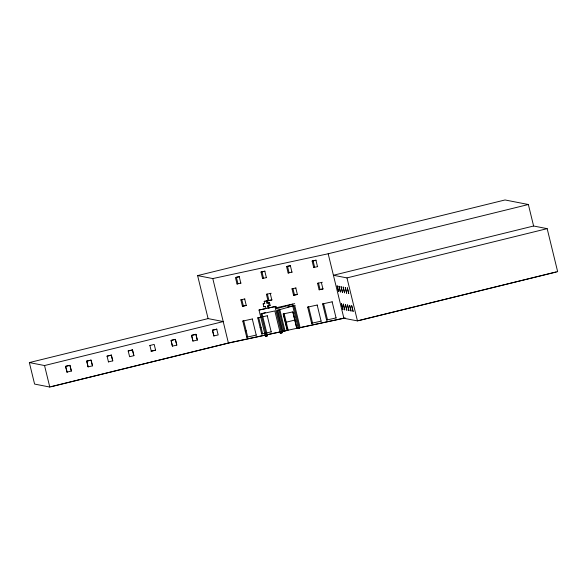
<?xml version="1.0" encoding="UTF-8"?>
<svg xmlns="http://www.w3.org/2000/svg" width="587" height="587" viewBox="0 0 587 587"><rect width="100%" height="100%" fill="white"/><g stroke="black" fill="none" stroke-linecap="round" stroke-linejoin="round"><path stroke-width="0.88" d="M266.557 277.578L262.58 278.495L261.01 272.045L264.986 271.128M292.121 272.082L288.144 273.006L286.573 266.557L290.55 265.632M317.684 266.593L313.707 267.511L312.137 261.061L316.114 260.144M240.824 283.176L239.254 276.726L235.446 277.541L237.016 283.991L237.948 283.726L236.378 277.277L239.423 276.624M262.58 278.495L263.512 278.238L261.941 271.788M288.144 273.006L289.075 272.742L287.505 266.293M313.707 267.511L314.639 267.246L313.069 260.797M240.875 299.832L241.815 299.568L243.385 306.018L242.446 306.282L240.875 299.832L244.86 298.915M266.439 294.336L267.378 294.072L268.949 300.522L268.01 300.786L266.439 294.336L271.179 293.251M292.003 288.841L292.942 288.577L294.513 295.026L293.573 295.29L292.003 288.841L295.987 287.923M317.567 283.345L318.506 283.081L320.076 289.53L319.137 289.795L317.567 283.345L322.307 282.266M242.798 321.074L243.737 320.81L247.663 336.938L246.731 337.202L242.798 321.074L252.388 318.954M257.759 317.861L258.691 317.596L262.624 333.724L261.685 333.988L257.759 317.861L261.215 317.119M283.205 313.964L284.145 313.7L288.158 330.18L287.226 330.444L283.205 313.964L292.854 311.88L296.875 328.36M307.676 307.133L308.608 306.869L312.541 322.989L311.609 323.254L307.676 307.133L317.266 305.005M292.854 311.88L296.743 328.397L343.901 318.264L357.461 320.906L557.65 271.656L547.165 228.651L533.605 226.01L333.416 275.266L346.976 277.908L547.165 228.651M322.63 303.919L323.569 303.655L327.495 319.776L326.563 320.04L322.63 303.919L332.22 301.791M245.227 331.017L246.158 330.752M260.151 327.671L261.083 327.407M296.743 328.397L297.682 328.133M266.491 336.109L261.076 313.891L262.037 313.619L267.452 335.837L265.427 336.336L259.021 310.053L265.984 308.505L265.449 306.421L263.849 306.759L263.152 303.897L264.752 303.552L264.223 301.402L265.185 301.131M266.887 303.097L267.848 302.826L267.32 300.676L266.366 300.948L266.887 303.097L269.448 302.481L270.145 305.35L267.584 305.959L268.112 308.109L275.934 306.377L276.514 308.74L294.696 303.64M263.152 303.897L264.106 303.626M269.448 302.481L268.494 302.753L269.191 305.622M263.849 306.759L264.803 306.495M267.584 305.959L270.145 305.35M259.021 310.053L275.934 306.377M276.139 307.779L292.92 304.015M261.839 313.605L265.331 312.622M293.749 305.717L292.722 305.937L298.137 328.155L299.165 327.935L293.749 305.717L276.925 310.442L282.34 332.653L281.386 332.924L280.27 333.159L274.855 310.949L261.076 313.891M295.107 305.335L294.703 305.453L300.118 327.663L299.165 327.935M265.427 336.336L267.452 335.837M283.932 331.141L282.978 331.406L277.776 310.083M280.27 333.159L282.34 332.653M298.137 328.155L299.084 327.891M283.382 313.913L287.395 330.393L228.519 343.065L49.778 387.038L34.589 384.074L29.35 362.575L44.539 365.54L223.28 321.566L208.092 318.602L197.606 275.604L505.04 199.962L528.366 204.511L533.605 226.01M197.606 275.604L212.795 278.568L328.177 253.767L528.366 204.511M29.35 362.575L208.092 318.602M149.795 345.479L154.19 344.444L155.584 350.175L151.189 351.209L155.584 350.175M65.575 366.347L67.079 372.107L65.575 366.347L69.009 365.503M86.707 361.152L90.992 360.095L92.504 365.848L91.102 360.117L86.707 361.152L88.101 366.882L86.81 361.174M106.966 356.162L111.361 355.128L112.763 360.866L108.368 361.9M128.105 350.96L132.508 349.933L133.902 355.663L129.61 356.72L128.215 350.982L132.508 349.933M171.008 340.401L175.41 339.374L176.804 345.105L172.409 346.139L171.206 341.223M191.553 335.353L195.948 334.319L197.342 340.056L192.947 341.084L191.751 336.175M212.406 330.224L216.801 329.19L212.406 330.224L213.91 335.977L212.509 330.246M65.685 366.369L69.97 365.312L71.372 371.05L66.969 372.085M111.361 355.128L107.076 356.184L108.47 361.922M175.41 339.374L171.118 340.423L172.409 346.139M195.948 334.319L191.655 335.375L192.947 341.084M88.101 366.882L92.504 365.848M213.8 335.955L218.195 334.92L216.691 329.168M285.774 322.322L295.078 319.988M51.098 386.664L229.84 342.691L280.094 331.912M345.222 317.89L281.885 331.53M358.782 320.531L556.109 271.986M261.01 272.045L264.818 271.231L266.388 277.68M286.573 266.557L290.382 265.735L291.952 272.185M312.137 261.061L315.945 260.239L317.516 266.689M237.016 283.991L240.993 283.073M243.385 306.018L246.43 305.365M268.949 300.522L271.994 299.869M294.513 295.026L297.558 294.373M320.076 289.53L323.121 288.877M242.446 306.282L246.254 305.46L244.684 299.01M268.01 300.786L271.818 299.964L270.247 293.515M293.573 295.29L297.382 294.476L295.811 288.026M319.137 289.795L322.945 288.98L321.375 282.53M287.513 306.994L292.788 305.864M262.947 316.745L267.342 315.74M246.731 337.202L256.321 335.074M261.685 333.988L271.275 331.86M311.609 323.254L321.192 321.133M326.563 320.04L336.153 317.919M264.223 301.402L267.32 300.676M228.409 343.043L212.795 278.568M197.342 340.056L195.838 334.297M176.804 345.105L175.3 339.352M133.902 355.663L132.398 349.911M112.763 360.866L111.259 355.113M71.372 371.05L69.868 365.297M346.976 277.908L357.461 320.906M328.177 253.767L343.901 318.264M332.154 301.872L336.08 317.993M317.193 305.086L321.126 321.206M279.816 309.576L285.018 330.907L284.057 331.178L278.854 309.848M274.98 306.641L281.386 332.924M268.545 305.695L269.066 307.845M267.276 315.813L271.209 331.941M252.315 319.027L256.248 335.155M149.898 345.501L151.299 351.231M44.539 365.54L49.778 387.038M337.165 285.869L338.567 291.607L337.165 285.869M338.993 286.229L340.387 291.959L338.993 286.229M341.084 286.632L342.485 292.37L341.084 286.632M343.168 287.043L344.562 292.774L343.168 287.043M345.273 287.454L346.668 293.184L345.273 287.454M347.335 287.857L348.729 293.588L347.335 287.857M341.524 303.736L342.925 309.474L341.524 303.736M343.344 304.095L344.745 309.826L343.344 304.095M345.442 304.506L346.836 310.237L345.442 304.506M347.519 304.91L348.92 310.64L347.519 304.91M349.625 305.321L351.026 311.051L349.625 305.321M351.694 305.724L353.088 311.455L351.694 305.724"/></g></svg>
